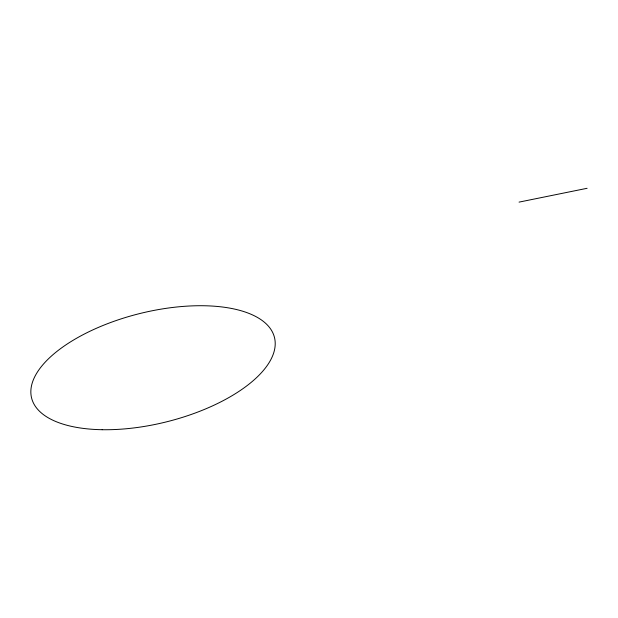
<?xml version="1.0" encoding="UTF-8"?>
<svg xmlns="http://www.w3.org/2000/svg" width="618" height="618" viewBox="0 0 618 618"><rect width="100%" height="100%" fill="white"/><g stroke="black" fill="none" stroke-linecap="round" stroke-linejoin="round"><path stroke-width="0.93" d="M519.058 202.117L587.1 188.297M102.179 429.711A125.153 55.774 -14 0 0 274.662 338.301A125.153 55.774 -14 0 0 82.24 335.134A125.153 55.774 -14 0 0 102.179 429.711"/></g></svg>
